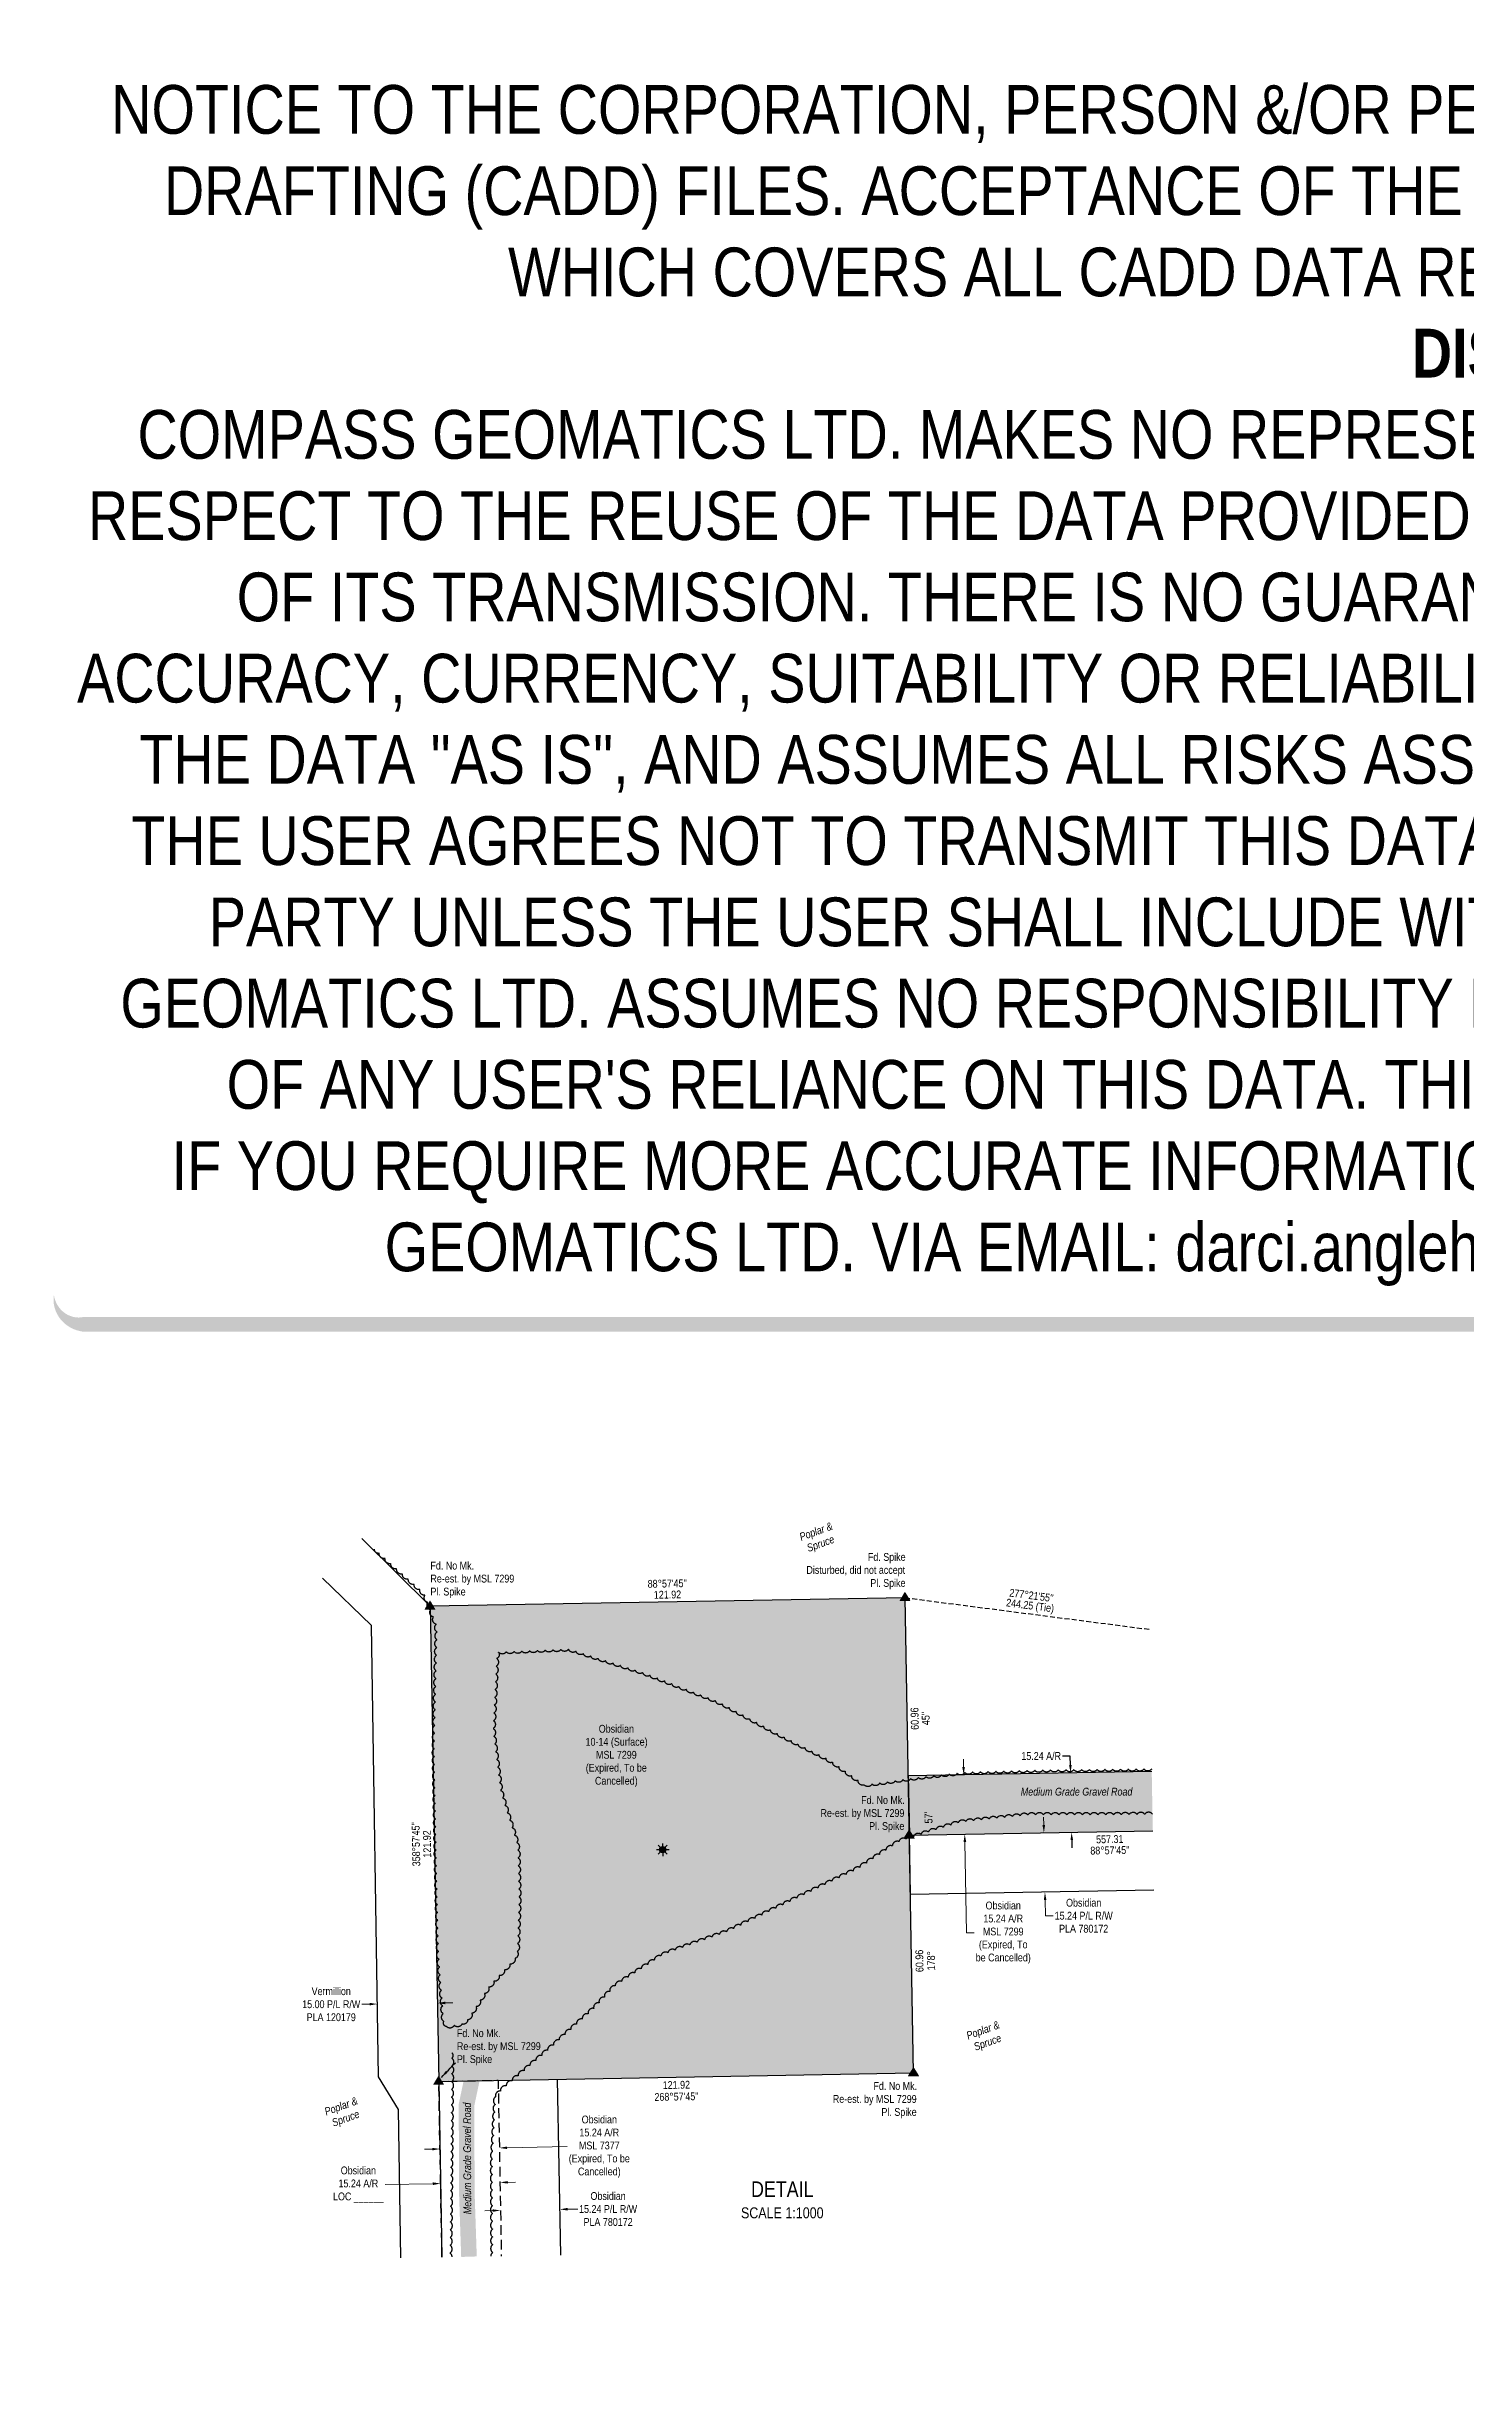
# Model space of a CAD drawing. Extents: x 588155 to 592103, y 5908046 to 5911035.
# Drawn here: x 588155 to 589975, y 5908046 to 5911035 of the extents above; entities that cross this region are included whole.
import ezdxf
from ezdxf.enums import TextEntityAlignment as Align

# ---------------------------------------------------------------- set-up
doc = ezdxf.new("R2010")
doc.units = 0
doc.header["$LTSCALE"] = 5
doc.header["$PDSIZE"] = 0.5
for name, pattern in [('0', [1, 1, 0]), ('foc-ACCESSROAD', [3.75, 2.5, -1.25]), ('foc-TIELINE', [1.875, 1.25, -0.625])]:
    doc.linetypes.add(name, pattern=pattern)
doc.layers.get('Defpoints').update_dxf_attribs({"color": 9})
for name, color, linetype, lineweight in [('AS-GENERAL', 48, 'Continuous', 18), ('C-AR-T', 13, 'Continuous', 9), ('C-RW-T', 13, 'Continuous', 9), ('C-WS-T', 13, 'Continuous', 9), ('F-RW-T', 190, 'Continuous', 9)]:
    doc.layers.add(name, color=color, linetype=linetype, lineweight=lineweight)
for name, color, linetype in [('AS-ROADS', 254, 'Continuous'), ('C-AR', 13, 'foc-ACCESSROAD'), ('C-RW', 13, 'Continuous'), ('C-WS-S', 8, 'Continuous'), ('DETAIL-T', 7, 'Continuous'), ('F-RW', 190, 'Continuous'), ('L-BD', 7, 'Continuous'), ('L-BD1', 253, 'Continuous'), ('L-MON', 1, 'Continuous'), ('L-TIE', 7, 'foc-TIELINE'), ('P-PROPOSED', 10, 'Continuous'), ('P-PROPOSED-H', 21, 'Continuous'), ('P-TXT', 4, 'Continuous'), ('T-BUSH', 110, '0'), ('T-BUSH-T', 110, 'Continuous')]:
    doc.layers.add(name, color=color, linetype=linetype)
doc.layers.add('DISCLAIMER', color=7, linetype='Continuous', plot=False)
doc.styles.add('175L', font='ARIALN.TTF', dxfattribs={"height": 20})
doc.styles.add('80', font='ARIALN.TTF', dxfattribs={"height": 10})
doc.styles.add('80CG', font='ARIALN.TTF', dxfattribs={"height": 10})
doc.styles.add('80L', font='ARIALN.TTF', dxfattribs={"height": 10})
doc.dimstyles.new('Compass 5 000', dxfattribs={"dimscale": 5, "dimtxt": 9, "dimasz": 2, "dimexe": 0.2, "dimexo": 0.0625, "dimgap": 0.5, "dimtad": 0, "dimtih": 1, "dimtoh": 1, "dimzin": 0, "dimdsep": 46, "dimtxsty": '80CG', "dimcen": 0.1, "dimse1": 1, "dimse2": 1, "dimclrd": 256, "dimclrt": 256, "dimaunit": 1, "dimadec": 4, "dimazin": 0, "dimtfac": 0.06, "dimtofl": 0, "dimtmove": 0, "dimatfit": 1, "dimfxl": 0.2, "dimtolj": 1, "dimtzin": 0, "dimlwd": -1, "dimarcsym": 0})

# ---------------------------------------------------------------- blocks, each defined once
blk = doc.blocks.new('TRIA')
blk.add_hatch(color=255).paths.add_polyline_path([(-0.04, 1.52), (-1.47, -0.87), (1.39, -0.87)])
blk = doc.blocks.new('TRIAA')
blk.add_blockref('TRIA', (0, 0))
blk = doc.blocks.new('TRIB')
at = {"color": 1}
blk.add_lwpolyline([(-1.12, -0.67), (-0.04, 1.13), (1.04, -0.67)], close=True, dxfattribs=at)
blk = doc.blocks.new('TRIBB')
blk.add_blockref('TRIB', (0, 0))
blk = doc.blocks.new('TRICC')
for name in ['TRIAA', 'TRIBB']:
    blk.add_blockref(name, (0, 0))
blk = doc.blocks.new('plspike')
blk.add_blockref('TRICC', (0, 0))
blk = doc.blocks.new('*D64')
at = {"layer": 'C-AR-T', "transparency": 16777216}
for p, q in [((589331.6, 5908829.2), (589331.4, 5908839.2)), ((589333.3, 5908733), (589335.3, 5908616.7)), ((589335.3, 5908616.7), (589345.3, 5908616.7))]:
    blk.add_line(p, q, dxfattribs=at)
for points in [[(589333.3, 5908829.2), (589329.9, 5908829.2), (589331.8, 5908819.2)], [(589335, 5908733.1), (589331.6, 5908733), (589333.1, 5908743)]]:
    blk.add_solid(points, dxfattribs=at)
at = {"layer": 'Defpoints', "color": 0, "transparency": 16777216}
for p in [(589331.8, 5908819.2), (589353.2, 5908819.6), (589354.5, 5908743.4)]:
    blk.add_point(p, dxfattribs=at)
at = {"layer": 'C-AR-T', "transparency": 16777216, "insert": (589382.5, 5908616.7), "char_height": 10, "attachment_point": 5, "style": '80CG'}
blk.add_mtext('\\A1;Obsidian\\P15.24 A/R\\PMSL 7299\\P(Expired, To\\Pbe Cancelled)', dxfattribs=at)
blk = doc.blocks.new('GAS')
h = blk.add_hatch(color=255)
h.dxf.hatch_style = 1
edge = h.paths.add_edge_path()
edge.add_arc((0, 0), 0.9, 0, 360)
for p, q in [((-0.81, 0), (-1.62, 0)), ((-0.57, 0.57), (-1.14, 1.14)), ((0, 0.81), (0, 1.62)), ((0.57, 0.57), (1.14, 1.14)), ((1.62, 0), (0.81, 0)), ((-0.57, -0.57), (-1.14, -1.14)), ((0, -0.81), (0, -1.62)), ((1.14, -1.14), (0.57, -0.57))]:
    blk.add_line(p, q)
blk.add_circle((0, 0), 0.8)
blk = doc.blocks.new('*D65')
at = {"layer": 'C-RW-T', "transparency": 16777216}
for p, q in [((588727.5, 5908260.3), (588717.5, 5908260.2)), ((588823.7, 5908262.1), (588836.6, 5908262.3))]:
    blk.add_line(p, q, dxfattribs=at)
for points in [[(588823.7, 5908263.8), (588823.7, 5908260.4), (588813.7, 5908261.9)], [(588727.5, 5908262), (588727.6, 5908258.7), (588737.5, 5908260.5)]]:
    blk.add_solid(points, dxfattribs=at)
at = {"layer": 'Defpoints', "color": 0, "transparency": 16777216}
for p in [(588813.7, 5908261.9), (588741.4, 5908046.4), (588817.6, 5908047.8)]:
    blk.add_point(p, dxfattribs=at)
at = {"layer": 'C-RW-T', "transparency": 16777216, "insert": (588875.6, 5908262.3), "char_height": 10, "attachment_point": 5, "style": '80CG'}
blk.add_mtext('\\A1;Obsidian\\P15.24 P/L R/W\\PPLA 780172', dxfattribs=at)
blk = doc.blocks.new('*D66')
at = {"layer": 'C-AR-T', "transparency": 16777216}
for p, q in [((588649.9, 5908339.1), (588639.9, 5908339)), ((588746.1, 5908340.9), (588823.2, 5908342.3))]:
    blk.add_line(p, q, dxfattribs=at)
for points in [[(588649.9, 5908340.8), (588650, 5908337.5), (588659.9, 5908339.3)], [(588746.1, 5908342.5), (588746.1, 5908339.2), (588736.1, 5908340.7)]]:
    blk.add_solid(points, dxfattribs=at)
at = {"layer": 'Defpoints', "color": 0, "transparency": 16777216}
for p in [(588659.8, 5908348.7), (588659.9, 5908339.3), (588735.9, 5908350.1)]:
    blk.add_point(p, dxfattribs=at)
at = {"layer": 'C-AR-T', "transparency": 16777216, "insert": (588864.3, 5908342.3), "char_height": 10, "attachment_point": 5, "style": '80CG'}
blk.add_mtext('\\A1;Obsidian\\P15.24 A/R\\PMSL 7377\\P(Expired, To be\\PCancelled)', dxfattribs=at)
blk = doc.blocks.new('*D67')
at = {"layer": 'C-AR-T', "transparency": 16777216}
for p, q in [((588650.7, 5908294.8), (588589.8, 5908293.7)), ((588746.9, 5908296.5), (588756.9, 5908296.7))]:
    blk.add_line(p, q, dxfattribs=at)
for points in [[(588650.7, 5908296.5), (588650.8, 5908293.1), (588660.7, 5908295)], [(588746.9, 5908298.2), (588746.9, 5908294.9), (588736.9, 5908296.4)]]:
    blk.add_solid(points, dxfattribs=at)
at = {"layer": 'Defpoints', "color": 0, "transparency": 16777216}
for p in [(588736.9, 5908296.4), (588663.1, 5908165), (588739.2, 5908166.4)]:
    blk.add_point(p, dxfattribs=at)
at = {"layer": 'C-AR-T', "transparency": 16777216, "insert": (588555.2, 5908293.7), "char_height": 10, "attachment_point": 5, "style": '80CG'}
blk.add_mtext('\\A1;Obsidian\\P15.24 A/R\\PLOC ______', dxfattribs=at)
blk = doc.blocks.new('*D68')
at = {"layer": 'Defpoints', "color": 0, "transparency": 16777216}
for p in [(588579.5, 5908525.2), (588580.1, 5908486.9), (588657.2, 5908488.1)]:
    blk.add_point(p, dxfattribs=at)
at = {"layer": 'F-RW-T', "transparency": 16777216}
for p, q in [((588569.5, 5908525), (588559.5, 5908524.9)), ((588666.6, 5908526.6), (588676.6, 5908526.7))]:
    blk.add_line(p, q, dxfattribs=at)
for points in [[(588569.5, 5908526.7), (588569.6, 5908523.4), (588579.5, 5908525.2)], [(588666.6, 5908528.2), (588666.7, 5908524.9), (588656.6, 5908526.4)]]:
    blk.add_solid(points, dxfattribs=at)
at = {"layer": 'F-RW-T', "transparency": 16777216, "insert": (588520.4, 5908524.9), "char_height": 10, "attachment_point": 5, "style": '80CG'}
blk.add_mtext('\\A1;Vermillion\\P15.00 P/L R/W^JPLA 120179', dxfattribs=at)
blk = doc.blocks.new('*D69')
at = {"layer": 'Defpoints', "color": 0, "transparency": 16777216}
for p in [(589468.9, 5908821.6), (589471.9, 5908821.7), (589473.2, 5908745.6)]:
    blk.add_point(p, dxfattribs=at)
at = {"layer": 'P-TXT', "transparency": 16777216}
for p, q in [((589468.5, 5908843.2), (589458.5, 5908843.2)), ((589468.7, 5908831.6), (589468.5, 5908843.2)), ((589470.4, 5908735.5), (589470.6, 5908725.5))]:
    blk.add_line(p, q, dxfattribs=at)
for points in [[(589470.3, 5908831.6), (589467, 5908831.6), (589468.9, 5908821.6)], [(589472.1, 5908735.6), (589468.8, 5908735.5), (589470.2, 5908745.5)]]:
    blk.add_solid(points, dxfattribs=at)
at = {"layer": 'P-TXT', "transparency": 16777216, "insert": (589431.2, 5908843.2), "char_height": 10, "attachment_point": 5, "style": '80CG'}
blk.add_mtext('\\A1;15.24 A/R', dxfattribs=at)
blk = doc.blocks.new('*D72')
at = {"layer": 'C-RW-T', "transparency": 16777216}
for p, q in [((589434.5, 5908754.9), (589434.3, 5908764.9)), ((589436.2, 5908658.7), (589436.6, 5908638.4)), ((589436.6, 5908638.4), (589446.6, 5908638.4))]:
    blk.add_line(p, q, dxfattribs=at)
for points in [[(589436.2, 5908754.9), (589432.8, 5908754.9), (589434.7, 5908744.9)], [(589437.9, 5908658.8), (589434.6, 5908658.7), (589436, 5908668.7)]]:
    blk.add_solid(points, dxfattribs=at)
at = {"layer": 'Defpoints', "color": 0, "transparency": 16777216}
for p in [(589431.7, 5908744.8), (589433, 5908668.7), (589436, 5908668.7)]:
    blk.add_point(p, dxfattribs=at)
at = {"layer": 'C-RW-T', "transparency": 16777216, "insert": (589485.7, 5908638.4), "char_height": 10, "attachment_point": 5, "style": '80CG'}
blk.add_mtext('\\A1;Obsidian\\P15.24 P/L R/W\\PPLA 780172', dxfattribs=at)
blk = doc.blocks.new('Disclaimer_Legal')
at = {"layer": 'DISCLAIMER', "color": 254, "flags": 128}
blk.add_lwpolyline([(-3612.9, -1104.6, 37.5, 37.5, 0), (4096.1, -1104.6, 37.5, 37.5, 0.414214), (4171.1, -1029.6, 37.5, 37.5, 0), (4171.1, 2078.7, 37.5, 0, 0.414214), (4096.1, 2153.7, 0, 0, 0), (-3612.9, 2153.7, 0, 0, 0.414214), (-3687.9, 2078.7, 0, 0, 0), (-3687.9, -1029.6, 0, 37.5, 0.414214)], format="xyseb", close=True, dxfattribs=at)
at = {"layer": 'DISCLAIMER', "color": 254, "insert": (241.6, 533.9), "char_height": 125, "width": 7717.568, "attachment_point": 5, "style": '80'}
blk.add_mtext('NOTICE TO THE CORPORATION, PERSON &/OR PERSONS REGARDING THIS COMPUTER AIDED DESIGN AND DRAFTING (CADD) FILES. ACCEPTANCE OF THE CADD DATA IS BASED ON THE FOLLOWING DISCLAIMER WHICH COVERS ALL CADD DATA RECIEVED FROM COMPASS GEOMATICS LTD.\\P{\\fArial Narrow|b1|i0|c0|p34;DISCLAIMER}\\PCOMPASS GEOMATICS LTD. MAKES NO REPRESENTATION OR WARRANTIES, EXPRESS OR IMPLIED, WITH RESPECT TO THE REUSE OF THE DATA PROVIDED HEREWITH, REGARDLESS OF ITS FORMAT OR THE MEANS OF ITS TRANSMISSION. THERE IS NO GUARANTEE OR REPRESENTATION TO THE USER AS TO THE ACCURACY, CURRENCY, SUITABILITY OR RELIABILITY OF THIS DATA FOR ANY PURPOSE. THE USER ACCEPTS THE DATA "AS IS", AND ASSUMES ALL RISKS ASSOCIATED WITH ITS USE. BY ACCEPTANCE OF THIS DATA, THE USER AGREES NOT TO TRANSMIT THIS DATA OR PROVIDE ACCESS OR ANY PART OF IT TO ANOTHER PARTY UNLESS THE USER SHALL INCLUDE WITH THE DATA A COPY OF THIS DISCLAIMER. COMPASS GEOMATICS LTD. ASSUMES NO RESPONSIBILITY FOR ACTUAL OR CONSEQUENTIAL DAMAGE AS A RESULT OF ANY USER\'S RELIANCE ON THIS DATA. THIS CADD FILE IS FOR ILLUSTRATION PURPOSES ONLY.\\PIF YOU REQUIRE MORE ACCURATE INFORMATION, PLEASE CONTACT DARCI ANGLEHART AT COMPASS GEOMATICS LTD. VIA EMAIL: darci.anglehart@compassgeomatics.ca OR CELL: 506-961-7292', dxfattribs=at)

msp = doc.modelspace()

# ---------------------------------------------------------------- hatches: boundary and pattern name
at = {"layer": 'P-PROPOSED-H'}
h = msp.add_hatch(color=256, dxfattribs=at)
h.dxf.hatch_style = 1
h.paths.add_polyline_path([(588647.341, 5909035.198), (588658.374, 5908425.971), (589267.601, 5908437.004), (589256.568, 5909046.231)])
h = msp.add_hatch(color=256, dxfattribs=at)
h.dxf.hatch_style = 1
h.paths.add_polyline_path([(589574.383, 5908747.411), (589573.005, 5908823.499), (589260.704, 5908817.837), (589262.081, 5908741.758)])

# ---------------------------------------------------------------- linework, layer by layer
at = {"layer": 'AS-ROADS', "const_width": 19.991, "flags": 128}
for points in [[(589573.464, 5908798.138), (589389.311, 5908795.393), (589296.546, 5908786.953), (589204.106, 5908773.513), (589140.651, 5908756.643)], [(588803.971, 5908589.503), (588740.826, 5908519.438), (588716.626, 5908481.463), (588703.746, 5908442.243), (588694.006, 5908396.023), (588694.316, 5908284.623), (588697.111, 5908201.199)]]:
    msp.add_lwpolyline(points, dxfattribs=at)
at = {"layer": 'C-AR', "flags": 128}
msp.add_lwpolyline([(588662.456, 5908200.572), (588658.374, 5908425.971), (588734.52, 5908427.442), (588738.603, 5908201.951)], dxfattribs=at)
at = {"layer": 'C-RW'}
msp.add_line((588814.757, 5908203.33), (588810.673, 5908428.822), dxfattribs=at)
msp.add_lwpolyline([(589575.761, 5908671.258), (589263.461, 5908665.604), (589262.081, 5908741.758), (589574.383, 5908747.411)], dxfattribs=at)
at = {"layer": 'F-RW'}
for points in [[(588559.763, 5909122.286), (588647.341, 5909035.198), (588658.366, 5908426.063), (588662.45, 5908200.572)], [(588609.669, 5908199.616), (588606.679, 5908389.758), (588580.995, 5908431.698), (588571.921, 5909010.453), (588509.087, 5909071.324)]]:
    msp.add_lwpolyline(points, dxfattribs=at)
at = {"layer": 'L-TIE', "flags": 128}
msp.add_lwpolyline([(589256.568, 5909046.231), (589569.711, 5909005.753)], dxfattribs=at)
at = {"layer": 'P-PROPOSED'}
msp.add_lwpolyline([(588647.341, 5909035.198), (588658.374, 5908425.971), (589267.601, 5908437.004), (589256.568, 5909046.231)], close=True, dxfattribs=at)
msp.add_lwpolyline([(589573.005, 5908823.499), (589260.704, 5908817.837), (589262.081, 5908741.758), (589574.383, 5908747.411)], dxfattribs=at)
at = {"layer": 'T-BUSH', "flags": 128}
for points in [[(589572.973, 5908826.687, -0.52056705), (589562.978, 5908826.583, -0.52056705), (589552.983, 5908826.48, -0.52056705), (589542.988, 5908826.376, -0.52056705), (589532.993, 5908826.273, -0.52056705), (589522.998, 5908826.169, -0.52056705), (589513.003, 5908826.066, -0.52056705), (589503.008, 5908825.962, -0.52056705), (589493.013, 5908825.859, -0.52056705), (589483.018, 5908825.755, -0.52056705), (589473.023, 5908825.652, -0.52056705), (589463.028, 5908825.548, -0.52056705), (589453.033, 5908825.445, -0.52056705), (589443.038, 5908825.341, -0.52056705), (589433.045, 5908825.136, -0.52056705), (589423.053, 5908824.867, -0.52056705), (589413.061, 5908824.599, -0.52056705), (589403.069, 5908824.33, -0.52056705), (589393.077, 5908824.062, -0.52056705), (589383.086, 5908823.794, -0.52056705), (589373.094, 5908823.525, -0.52056705), (589363.102, 5908823.257, -0.52056705), (589353.11, 5908822.988, -0.52056705), (589343.118, 5908822.72, -0.52056705), (589333.152, 5908822.058, -0.52056705), (589323.211, 5908821.014, -0.52056705), (589313.27, 5908819.97, -0.52056705), (589303.329, 5908818.926, -0.52056705), (589293.388, 5908817.882, -0.52056705), (589283.448, 5908816.838, -0.52056705), (589273.524, 5908815.654, -0.52056705), (589263.628, 5908814.247, -0.52056705), (589253.732, 5908812.84, -0.52056705), (589243.836, 5908811.432, -0.52056705), (589233.94, 5908810.025, -0.52056705), (589224.044, 5908808.618, -0.52056705), (589214.148, 5908807.21, -0.52056705), (589204.333, 5908806.13, -0.52056705), (589196.208, 5908811.953, -0.52056705), (589188.084, 5908817.776, -0.52056705), (589179.96, 5908823.6, -0.52056705), (589171.836, 5908829.423, -0.52056705), (589163.712, 5908835.246, -0.52056705), (589155.113, 5908840.287, -0.52056705), (589146.198, 5908844.808, -0.52056705), (589137.284, 5908849.329, -0.52056705), (589128.369, 5908853.85, -0.52056705), (589119.455, 5908858.371, -0.52056705), (589110.54, 5908862.893, -0.52056705), (589101.626, 5908867.414, -0.52056705), (589092.719, 5908871.951, -0.52056705), (589083.927, 5908876.704, -0.52056705), (589075.134, 5908881.458, -0.52056705), (589066.341, 5908886.212, -0.52056705), (589057.548, 5908890.966, -0.52056705), (589048.756, 5908895.72, -0.52056705), (589039.963, 5908900.473, -0.52056705), (589031.17, 5908905.227, -0.52056705), (589022.378, 5908909.981, -0.52056705), (589013.361, 5908914.25, -0.52056705), (589004.038, 5908917.854, -0.52056705), (588994.715, 5908921.459, -0.52056705), (588985.392, 5908925.064, -0.52056705), (588976.07, 5908928.669, -0.52056705), (588966.747, 5908932.274, -0.52056705), (588957.424, 5908935.879, -0.52056705), (588948.101, 5908939.484, -0.52056705), (588938.778, 5908943.089, -0.52056705), (588929.455, 5908946.693, -0.52056705), (588920.128, 5908950.286, -0.52056705), (588910.601, 5908953.308, -0.52056705), (588901.073, 5908956.33, -0.52056705), (588891.545, 5908959.352, -0.52056705), (588882.017, 5908962.374, -0.52056705), (588872.489, 5908965.395, -0.52056705), (588862.962, 5908968.417, -0.52056705), (588853.434, 5908971.439, -0.52056705), (588843.906, 5908974.461, -0.52056705), (588834.378, 5908977.483, -0.52056705), (588824.822, 5908980.29, -0.52056705), (588814.835, 5908979.863, -0.52056705), (588804.849, 5908979.436, -0.52056705), (588794.863, 5908979.009, -0.52056705), (588784.876, 5908978.582, -0.52056705), (588774.89, 5908978.155, -0.52056705), (588764.903, 5908977.728, -0.52056705), (588754.917, 5908977.301, -0.52056705), (588744.931, 5908976.875, -0.52056705), (588734.944, 5908976.448, -0.52056705), (588732.558, 5908968.372, -0.52056705), (588732.068, 5908958.389, -0.52056705), (588731.579, 5908948.405, -0.52056705), (588731.089, 5908938.422, -0.52056705), (588730.599, 5908928.438, -0.52056705), (588730.109, 5908918.455, -0.52056705), (588729.619, 5908908.471, -0.52056705), (588729.13, 5908898.488, -0.52056705), (588728.64, 5908888.504, -0.52056705), (588728.15, 5908878.521, -0.52056705), (588728.96, 5908868.586, -0.52056705), (588730.201, 5908858.668, -0.52056705), (588731.441, 5908848.75, -0.52056705), (588732.682, 5908838.832, -0.52056705), (588733.922, 5908828.913, -0.52056705), (588735.163, 5908818.995, -0.52056705), (588736.404, 5908809.077, -0.52056705), (588737.644, 5908799.159, -0.52056705), (588740.197, 5908789.529, -0.52056705), (588743.237, 5908780.007, -0.52056705), (588746.277, 5908770.485, -0.52056705), (588749.316, 5908760.963, -0.52056705), (588752.356, 5908751.441, -0.52056705), (588755.396, 5908741.919, -0.52056705), (588758.435, 5908732.397, -0.52056705), (588759.891, 5908722.609, -0.52056705), (588760.125, 5908712.616, -0.52056705), (588760.36, 5908702.623, -0.52056705), (588760.594, 5908692.63, -0.52056705), (588760.829, 5908682.638, -0.52056705), (588761.063, 5908672.645, -0.52056705), (588761.298, 5908662.652, -0.52056705), (588761.09, 5908652.662, -0.52056705), (588760.753, 5908642.672, -0.52056705), (588760.415, 5908632.682, -0.52056705), (588760.077, 5908622.692, -0.52056705), (588759.739, 5908612.702, -0.52056705), (588759.401, 5908602.713, -0.52056705), (588759.063, 5908592.723, -0.52056705), (588756.217, 5908583.764, -0.52056705), (588749.431, 5908576.425, -0.52056705), (588742.646, 5908569.085, -0.52056705), (588735.86, 5908561.746, -0.52056705), (588729.075, 5908554.406, -0.52056705), (588722.371, 5908547.004, -0.52056705), (588716.959, 5908538.6, -0.52056705), (588711.546, 5908530.197, -0.52056705), (588706.134, 5908521.793, -0.52056705), (588700.722, 5908513.39, -0.52056705), (588695.31, 5908504.987, -0.52056705), (588688.052, 5908499.413, -0.52056705), (588678.179, 5908497.85, -0.52056705), (588668.307, 5908496.287, -0.52056705), (588664.936, 5908502.971, -0.52056705), (588664.153, 5908512.935, -0.52056705), (588663.37, 5908522.9, -0.52056705), (588662.587, 5908532.865, -0.52056705), (588661.804, 5908542.83, -0.52056705), (588661.021, 5908552.795, -0.52056705), (588660.238, 5908562.759, -0.52056705), (588659.455, 5908572.724, -0.52056705), (588658.672, 5908582.689, -0.52056705), (588658.126, 5908592.666, -0.52056705), (588657.876, 5908602.658, -0.52056705), (588657.625, 5908612.651, -0.52056705), (588657.375, 5908622.643, -0.52056705), (588657.125, 5908632.636, -0.52056705), (588656.875, 5908642.628, -0.52056705), (588656.625, 5908652.62, -0.52056705), (588656.375, 5908662.613, -0.52056705), (588656.125, 5908672.605, -0.52056705), (588655.874, 5908682.598, -0.52056705), (588655.624, 5908692.59, -0.52056705), (588655.405, 5908702.583, -0.52056705), (588655.212, 5908712.577, -0.52056705), (588655.02, 5908722.57, -0.52056705), (588654.827, 5908732.564, -0.52056705), (588654.634, 5908742.558, -0.52056705), (588654.442, 5908752.551, -0.52056705), (588654.249, 5908762.545, -0.52056705), (588654.056, 5908772.539, -0.52056705), (588653.864, 5908782.532, -0.52056705), (588653.671, 5908792.526, -0.52056705), (588653.478, 5908802.52, -0.52056705), (588653.286, 5908812.513, -0.52056705), (588653.093, 5908822.507, -0.52056705), (588652.9, 5908832.501, -0.52056705), (588652.708, 5908842.494, -0.52056705), (588652.607, 5908852.488, -0.52056705), (588652.85, 5908862.48, -0.52056705), (588653.093, 5908872.473, -0.52056705), (588653.337, 5908882.465, -0.52056705), (588653.58, 5908892.458, -0.52056705), (588653.823, 5908902.451, -0.52056705), (588654.067, 5908912.443, -0.52056705), (588654.31, 5908922.436, -0.52056705), (588654.553, 5908932.428, -0.52056705), (588654.797, 5908942.421, -0.52056705), (588655.04, 5908952.413, -0.52056705), (588655.283, 5908962.406, -0.52056705), (588655.527, 5908972.398, -0.52056705), (588655.77, 5908982.391, -0.52056705), (588656.013, 5908992.384, -0.52056705), (588656.257, 5909002.376, -0.52056705), (588655.131, 5909012.13, -0.52056705), (588651.527, 5909021.454, -0.52056705), (588647.922, 5909030.777, -0.52056705), (588644.318, 5909040.1, -0.52056705), (588640.714, 5909049.423, -0.52056705), (588634.195, 5909056.726, -0.52056705), (588626.731, 5909063.375, -0.52056705), (588619.268, 5909070.023, -0.52056705), (588611.804, 5909076.672, -0.52056705), (588604.34, 5909083.32, -0.52056705), (588596.876, 5909089.969, -0.52056705), (588589.412, 5909096.617, -0.52056705), (588581.949, 5909103.266, -0.52056705), (588575.896, 5909108.657, -0.52056705)], [(589573.987, 5908768.646, 0.52056705), (589563.992, 5908768.503, 0.52056705), (589553.998, 5908768.359, 0.52056705), (589544.003, 5908768.216, 0.52056705), (589534.009, 5908768.072, 0.52056705), (589524.014, 5908767.929, 0.52056705), (589514.019, 5908767.868, 0.52056705), (589504.024, 5908767.866, 0.52056705), (589494.028, 5908767.863, 0.52056705), (589484.033, 5908767.861, 0.52056705), (589474.037, 5908767.859, 0.52056705), (589464.042, 5908767.856, 0.52056705), (589454.046, 5908767.854, 0.52056705), (589444.051, 5908767.851, 0.52056705), (589434.055, 5908767.849, 0.52056705), (589424.06, 5908767.847, 0.52056705), (589414.07, 5908767.729, 0.52056705), (589404.13, 5908766.681, 0.52056705), (589394.189, 5908765.633, 0.52056705), (589384.249, 5908764.584, 0.52056705), (589374.309, 5908763.536, 0.52056705), (589364.368, 5908762.488, 0.52056705), (589354.428, 5908761.44, 0.52056705), (589344.487, 5908760.391, 0.52056705), (589334.547, 5908759.343, 0.52056705), (589324.719, 5908757.754, 0.52056705), (589315.179, 5908754.769, 0.52056705), (589305.64, 5908751.784, 0.52056705), (589296.1, 5908748.799, 0.52056705), (589286.561, 5908745.814, 0.52056705), (589277.022, 5908742.828, 0.52056705), (589267.482, 5908739.843, 0.52056705), (589257.943, 5908736.858, 0.52056705), (589248.594, 5908733.472, 0.52056705), (589240.254, 5908727.962, 0.52056705), (589231.914, 5908722.453, 0.52056705), (589223.574, 5908716.944, 0.52056705), (589215.234, 5908711.435, 0.52056705), (589206.893, 5908705.925, 0.52056705), (589198.553, 5908700.416, 0.52056705), (589189.756, 5908695.713, 0.52056705), (589180.751, 5908691.374, 0.52056705), (589171.746, 5908687.036, 0.52056705), (589162.741, 5908682.698, 0.52056705), (589153.736, 5908678.359, 0.52056705), (589144.731, 5908674.021, 0.52056705), (589135.726, 5908669.682, 0.52056705), (589126.721, 5908665.344, 0.52056705), (589117.716, 5908661.005, 0.52056705), (589108.711, 5908656.668, 0.52056705), (589099.705, 5908652.332, 0.52056705), (589090.698, 5908647.997, 0.52056705), (589081.692, 5908643.661, 0.52056705), (589072.686, 5908639.325, 0.52056705), (589063.68, 5908634.99, 0.52056705), (589054.673, 5908630.654, 0.52056705), (589045.667, 5908626.318, 0.52056705), (589036.661, 5908621.983, 0.52056705), (589027.62, 5908617.73, 0.52056705), (589018.197, 5908614.395, 0.52056705), (589008.774, 5908611.061, 0.52056705), (588999.351, 5908607.726, 0.52056705), (588989.928, 5908604.392, 0.52056705), (588980.506, 5908601.057, 0.52056705), (588971.083, 5908597.723, 0.52056705), (588961.66, 5908594.388, 0.52056705), (588952.237, 5908591.054, 0.52056705), (588943.235, 5908586.866, 0.52056705), (588934.854, 5908581.418, 0.52056705), (588926.474, 5908575.97, 0.52056705), (588918.094, 5908570.522, 0.52056705), (588909.713, 5908565.074, 0.52056705), (588901.333, 5908559.626, 0.52056705), (588892.953, 5908554.178, 0.52056705), (588884.676, 5908548.606, 0.52056705), (588877.792, 5908541.358, 0.52056705), (588870.909, 5908534.111, 0.52056705), (588864.025, 5908526.863, 0.52056705), (588857.142, 5908519.616, 0.52056705), (588849.947, 5908512.687, 0.52056705), (588842.534, 5908505.982, 0.52056705), (588835.121, 5908499.277, 0.52056705), (588827.707, 5908492.572, 0.52056705), (588820.294, 5908485.868, 0.52056705), (588812.881, 5908479.163, 0.52056705), (588805.468, 5908472.458, 0.52056705), (588798.054, 5908465.753, 0.52056705), (588790.519, 5908459.187, 0.52056705), (588782.929, 5908452.683, 0.52056705), (588775.339, 5908446.179, 0.52056705), (588767.749, 5908439.675, 0.52056705), (588760.158, 5908433.172, 0.52056705), (588752.568, 5908426.668, 0.52056705), (588744.978, 5908420.164, 0.52056705), (588737.388, 5908413.66, 0.52056705), (588731.357, 5908406.389, 0.52056705), (588730.83, 5908396.407, 0.52056705), (588730.303, 5908386.426, 0.52056705), (588729.777, 5908376.444, 0.52056705), (588729.25, 5908366.462, 0.52056705), (588728.724, 5908356.481, 0.52056705), (588728.197, 5908346.499, 0.52056705), (588727.671, 5908336.517, 0.52056705), (588727.144, 5908326.536, 0.52056705), (588727.073, 5908316.543, 0.52056705), (588727.115, 5908306.548, 0.52056705), (588727.157, 5908296.552, 0.52056705), (588727.198, 5908286.557, 0.52056705), (588727.24, 5908276.561, 0.52056705), (588727.281, 5908266.566, 0.52056705), (588727.323, 5908256.571, 0.52056705), (588727.364, 5908246.575, 0.52056705), (588727.406, 5908236.58, 0.52056705), (588727.448, 5908226.584, 0.52056705), (588727.489, 5908216.589, 0.52056705), (588727.531, 5908206.593, 0.2395413), (588724.951, 5908201.704, 0.2395413)], [(588675.436, 5908200.807, 0.2457645), (588672.881, 5908205.853, 0.52056705), (588672.973, 5908215.848, 0.52056705), (588673.065, 5908225.843, 0.52056705), (588673.158, 5908235.838, 0.52056705), (588673.25, 5908245.833, 0.52056705), (588673.342, 5908255.828, 0.52056705), (588673.434, 5908265.824, 0.52056705), (588673.526, 5908275.819, 0.52056705), (588673.618, 5908285.814, 0.52056705), (588673.711, 5908295.809, 0.52056705), (588673.803, 5908305.804, 0.52056705), (588673.895, 5908315.799, 0.52056705), (588673.987, 5908325.794, 0.52056705), (588674.079, 5908335.789, 0.52056705), (588674.171, 5908345.784, 0.52056705), (588674.264, 5908355.779, 0.52056705), (588674.356, 5908365.775, 0.52056705), (588674.448, 5908375.77, 0.52056705), (588674.54, 5908385.765, 0.52056705), (588674.632, 5908395.76, 0.52056705), (588674.725, 5908405.755, 0.52056705), (588674.817, 5908415.75, 0.52056705), (588674.909, 5908425.745, 0.52056705), (588675.001, 5908435.74, 0.52056705), (588675.093, 5908445.735, 0.52056705), (588675.185, 5908455.73, 0.52056705), (588675.248, 5908462.471)]]:
    msp.add_lwpolyline(points, format="xyb", dxfattribs=at)

# ---------------------------------------------------------------- block references
at = {"xscale": 0.5, "yscale": 0.5, "zscale": 0.5}
msp.add_blockref('Disclaimer_Legal', (590008.551, 5909949.066), dxfattribs=at)
at = {"layer": 'C-WS-S', "color": 6, "xscale": 4.997760549999989, "yscale": 4.997760549999989, "zscale": 4.997760549999989}
msp.add_blockref('GAS', (588945.729, 5908723.119), dxfattribs=at)
at = {"layer": 'L-MON', "xscale": 4.997760549999989, "yscale": 4.997760549999989, "zscale": 4.997760549999989}
for p in [(588647.341, 5909035.198), (589256.568, 5909046.231), (589262.081, 5908741.758), (589267.601, 5908437.004), (588658.374, 5908425.971)]:
    msp.add_blockref('plspike', p, dxfattribs=at)

# ---------------------------------------------------------------- texts
at = {"layer": 'AS-GENERAL', "insert": (589404.716, 5908802.533), "char_height": 9.9955, "attachment_point": 1, "style": '175L'}
msp.add_mtext_dynamic_manual_height_columns('\\pi0.32612;{\\fArial Narrow|b0|i1|c0|p34;Medium Grade Gravel Road}', width=143.86197, gutter_width=100, heights=[0], dxfattribs=at)
at = {"layer": 'AS-GENERAL', "insert": (588690.009, 5908255.314), "char_height": 9.9955, "attachment_point": 1, "rotation": 90.15944, "style": '175L'}
msp.add_mtext_dynamic_manual_height_columns('\\pi0.32612;{\\fArial Narrow|b0|i1|c0|p34;Medium Grade Gravel Road}', width=143.86197, gutter_width=100, heights=[0], dxfattribs=at)
at = {"layer": 'C-WS-T', "insert": (588846.023, 5908883.139), "char_height": 9.9955, "attachment_point": 1, "style": '175L'}
msp.add_mtext_dynamic_manual_height_columns('\\pi17.59;Obsidian\\P\\pi0.68131;10-14 (Surface)\\P\\pi14.083;MSL 7299\\P\\pi0.94722;(Expired, To be \\P\\pi12.753;Cancelled)', width=78.99479, gutter_width=100, heights=[0], dxfattribs=at)
at = {"layer": 'DETAIL-T', "color": 3, "insert": (589099.036, 5908273.994), "char_height": 19.98209, "width": 105.4111, "attachment_point": 5, "style": '80CG'}
msp.add_mtext('DETAIL\\P{\\H0.7x;SCALE 1:1000}', dxfattribs=at)
at = {"layer": 'L-BD', "color": 5, "style": '80L'}
for s, p in [('244.25 (Tie)', (589416.872, 5909035.084)), ("277°21'55''", (589418.698, 5909049.211))]:
    msp.add_text(s, height=9.99552, rotation=352.6345, dxfattribs=at).set_placement(p, align=Align.MIDDLE)
at = {"layer": 'L-BD1', "color": 5, "style": '80L'}
for s, height, rotation, p in [("88°57'45''", 9.9955, 1.0375, (588951.525, 5909064.45)), ('121.92', 9.9955, 1.0375, (588951.783, 5909050.209)), ('60.96', 9.9955, 91.0373, (589268.874, 5908891.151)), ("45''", 9.9955, 91.0373, (589283.115, 5908891.408)), ("57'", 9.9955, 91.0377, (589286.669, 5908764.185)), ("358°57'45''", 9.99552, 91.0375, (588629.119, 5908730.192)), ('121.92', 9.9955, 91.0375, (588643.36, 5908730.45)), ('557.31', 9.9955, 1.0371, (589519.152, 5908736.594)), ("88°57'45''", 9.9955, 1.0371, (589519.41, 5908722.353)), ('60.96', 9.9955, 91.0377, (589275, 5908580.472)), ('178°', 9.9955, 91.0377, (589289.991, 5908580.743)), ('121.92', 9.9955, 1.0375, (588963.169, 5908421.494)), ("268°57'45''", 9.99552, 1.0375, (588963.44, 5908406.503))]:
    msp.add_text(s, height=height, rotation=rotation, dxfattribs=at).set_placement(p, align=Align.MIDDLE)
at = {"layer": 'L-MON', "char_height": 9.99552, "attachment_point": 1, "style": '80L'}
for s, width, insert in [('\\pi79.855;Fd. Spike\\P\\pi1.0158;Disturbed, did not accept\\P\\pi82.957;Pl. Spike', 126.77121, (589129.011, 5909103.501)), ('Fd. No Mk.\\PRe-est. by MSL 7299\\PPl. Spike', 107.20095, (588647.651, 5909092.41)), ('\\pi53.146;Fd. No Mk.\\P\\pi1.0275;Re-est. by MSL 7299\\P\\pi63.387;Pl. Spike', 107.20095, (589147.076, 5908791.804)), ('Fd. No Mk.\\PRe-est. by MSL 7299\\PPl. Spike', 107.20095, (588681.635, 5908492.831)), ('\\pi53.146;Fd. No Mk.\\P\\pi1.0275;Re-est. by MSL 7299\\P\\pi63.387;Pl. Spike', 107.20095, (589162.859, 5908425.124))]:
    msp.add_mtext_dynamic_manual_height_columns(s, width=width, gutter_width=50, heights=[0], dxfattribs=dict(at, insert=insert))
at = {"layer": 'T-BUSH-T', "char_height": 9.9955, "attachment_point": 1, "rotation": 20, "style": '175L'}
for insert in [(589119.606, 5909128.38), (589333.774, 5908488.809), (588510.289, 5908391.377)]:
    msp.add_mtext_dynamic_manual_height_columns('\\pi0.33594;{\\fArial Narrow|b0|i1|c0|p34;Poplar & \\P\\pi4.3382;Spruce}', width=43.85843, gutter_width=100, heights=[0], dxfattribs=dict(at, insert=insert))

# ---------------------------------------------------------------- dimensions: what is measured, and where the dimension line sits
at = {"layer": 'C-AR-T', "color": 6}
for base, p1, p2, angle, text, picture, middle in [((589331.783, 5908819.22), (589354.546, 5908743.407), (589353.215, 5908819.595), 91.001464, 'Obsidian\\P15.24 A/R\\PMSL 7299\\P(Expired, To\\Pbe Cancelled)', '*D64', (589382.452, 5908616.651)), ((588659.943, 5908339.324), (588735.921, 5908350.065), (588659.774, 5908348.686), 181.037454, 'Obsidian\\P15.24 A/R\\PMSL 7377\\P(Expired, To be\\PCancelled)', '*D66', (588864.311, 5908342.281)), ((588736.894, 5908296.36), (588663.094, 5908165.008), (588739.248, 5908166.387), 1.037566, 'Obsidian\\P15.24 A/R\\PLOC ______', '*D67', (588555.181, 5908293.696))]:
    dim = msp.add_linear_dim(base=base, p1=p1, p2=p2, angle=angle, text=text, dimstyle='Compass 5 000', dxfattribs=at)
    dim.commit()
    dim.dimension.update_dxf_attribs({"geometry": picture, "text_midpoint": middle, "dimtype": 161})
at = {"layer": 'C-RW-T', "color": 6}
for base, p1, p2, angle, picture, middle in [((589436.046, 5908668.729), (589431.66, 5908744.828), (589433.039, 5908668.674), 271.037108, '*D72', (589485.681, 5908638.379)), ((588813.696, 5908261.903), (588741.42, 5908046.426), (588817.574, 5908047.805), 1.037566, '*D65', (588875.642, 5908262.317))]:
    dim = msp.add_linear_dim(base=base, p1=p1, p2=p2, angle=angle, text='Obsidian\\P15.24 P/L R/W\\PPLA 780172', dimstyle='Compass 5 000', dxfattribs=at)
    dim.commit()
    dim.dimension.update_dxf_attribs({"geometry": picture, "text_midpoint": middle, "dimtype": 161})
at = {"layer": 'F-RW-T', "color": 6}
dim = msp.add_linear_dim(base=(588579.529, 5908525.186), p1=(588657.244, 5908488.079), p2=(588580.13, 5908486.87), angle=180.898248, text='Vermillion\\P15.00 P/L R/W^JPLA 120179', dimstyle='Compass 5 000', dxfattribs=at)
dim.commit()
dim.dimension.update_dxf_attribs({"geometry": '*D68', "text_midpoint": (588520.446, 5908524.873), "dimtype": 161})
at = {"layer": 'P-TXT'}
dim = msp.add_linear_dim(base=(589468.864, 5908821.611), p1=(589473.247, 5908745.58), p2=(589471.868, 5908821.665), angle=91.038637, text='15.24 A/R', dimstyle='Compass 5 000', dxfattribs=at)
dim.commit()
dim.dimension.update_dxf_attribs({"geometry": '*D69', "text_midpoint": (589431.19, 5908843.214), "dimtype": 161})

# ---------------------------------------------------------------- leaders
at = {"layer": 'L-MON', "path_type": 1}
msp.add_leader([(588661.676, 5908431.047), (588679.684, 5908449.979)], dimstyle='Compass 5 000', override={"dimgap": 0.5, "dimtad": 0}, dxfattribs=at)

doc.saveas('drawing.dxf')
